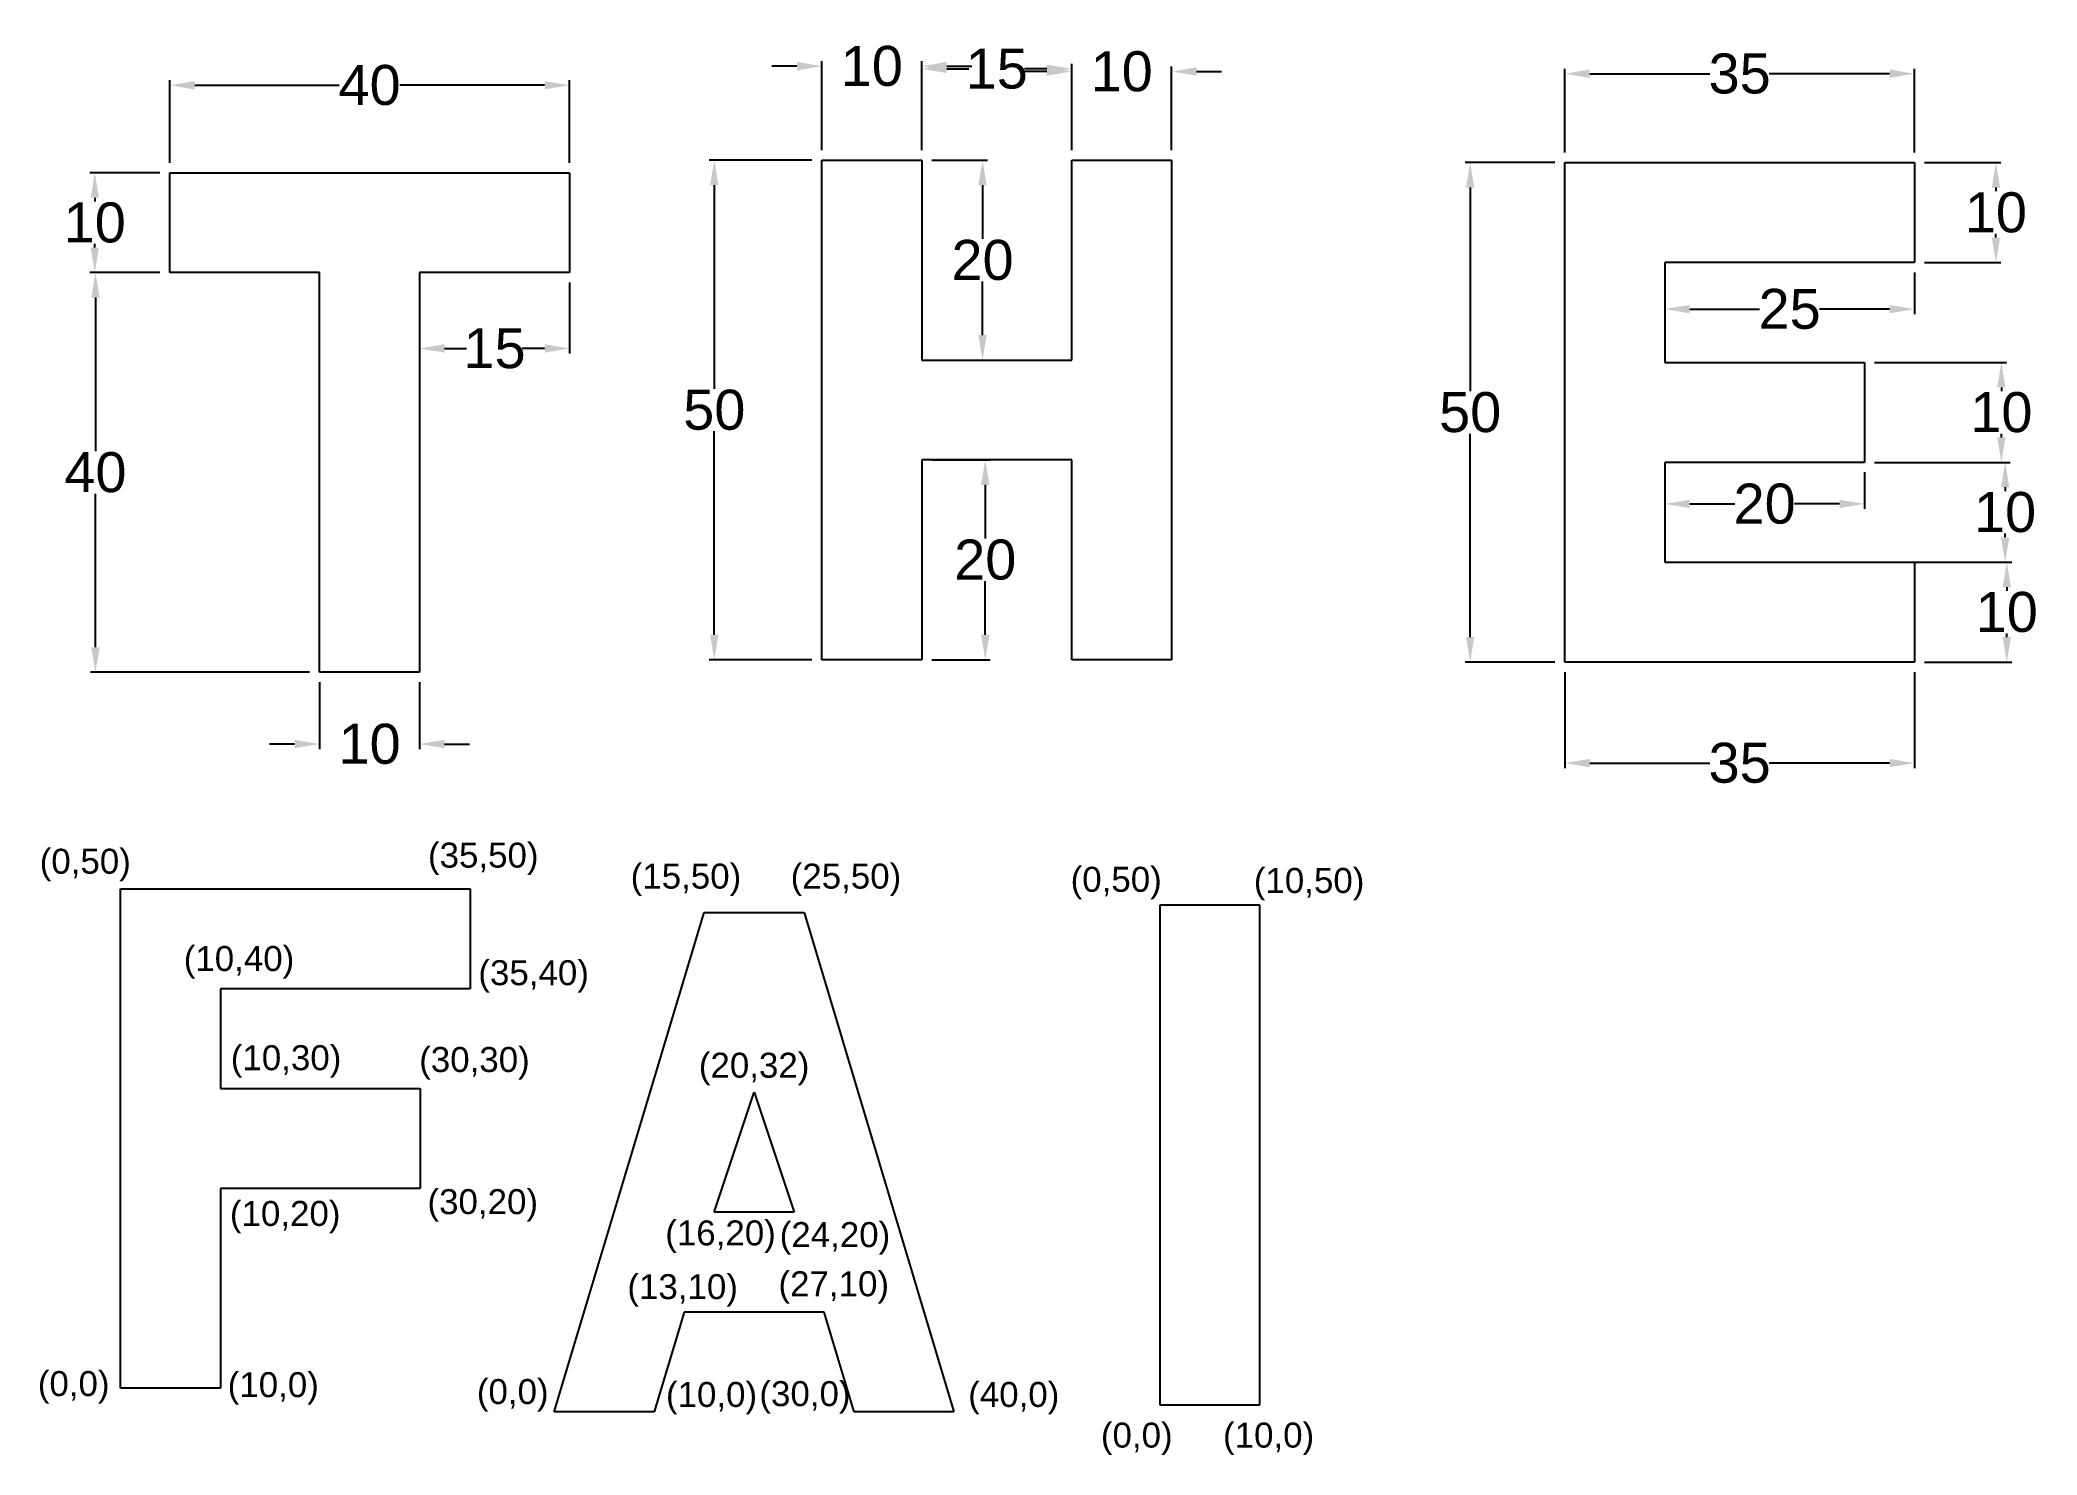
# Model space of a CAD drawing. Header units: millimetres. Extents: x 70 to 270, y 157 to 299.
import ezdxf

# ---------------------------------------------------------------- set-up
doc = ezdxf.new("R2010")
doc.units = ezdxf.units.MM
doc.header["$MEASUREMENT"] = 0
doc.styles.get("Standard").update_dxf_attribs({"font": 'arial.ttf'})
doc.dimstyles.get("Standard").update_dxf_attribs({"dimtxt": 4, "dimasz": 2.5, "dimexe": 0.5, "dimexo": 1, "dimgap": 0.09, "dimtad": 0, "dimtih": 1, "dimtoh": 1, "dimdec": 0, "dimzin": 0, "dimdsep": 46, "dimtxsty": 'Standard', "dimcen": 0.09, "dimadec": 0, "dimazin": 0, "dimtfac": 1, "dimtdec": 0, "dimtofl": 0, "dimtmove": 0, "dimatfit": 3, "dimfxl": 1, "dimtolj": 1, "dimtzin": 0, "dimarcsym": 0})

# ---------------------------------------------------------------- blocks, each defined once
blk = doc.blocks.new('*D23')
at = {"color": 0, "lineweight": -2, "ltscale": 0.5, "transparency": 16777216}
for p, q in [((82.15, 285.44), (75.15, 285.44)), ((75.65, 282.94), (75.65, 282.57)), ((75.65, 277.94), (75.65, 278.31)), ((82.15, 275.44), (75.15, 275.44))]:
    blk.add_line(p, q, dxfattribs=at)
at = {"color": 0, "ltscale": 0.5, "transparency": 16777216}
for points in [[(75.24, 282.94), (76.07, 282.94), (75.65, 285.44)], [(75.24, 277.94), (76.07, 277.94), (75.65, 275.44)]]:
    blk.add_solid(points, dxfattribs=at)
at = {"layer": 'Defpoints', "color": 0, "ltscale": 0.5, "transparency": 16777216}
for p in [(83.15, 285.44), (75.65, 275.44), (83.15, 275.44)]:
    blk.add_point(p, dxfattribs=at)
at = {"color": 0, "ltscale": 0.5, "transparency": 16777216, "insert": (75.65, 280.44), "char_height": 4, "attachment_point": 5}
blk.add_mtext('\\A1;10', dxfattribs=at)
blk = doc.blocks.new('*D24')
at = {"color": 0, "lineweight": -2, "ltscale": 0.5, "transparency": 16777216}
for p, q in [((83.15, 286.44), (83.15, 294.7)), ((85.65, 294.2), (100.12, 294.2)), ((120.65, 294.2), (106.17, 294.2)), ((123.15, 286.44), (123.15, 294.7))]:
    blk.add_line(p, q, dxfattribs=at)
at = {"color": 0, "ltscale": 0.5, "transparency": 16777216}
for points in [[(85.65, 294.61), (85.65, 293.78), (83.15, 294.2)], [(120.65, 294.61), (120.65, 293.78), (123.15, 294.2)]]:
    blk.add_solid(points, dxfattribs=at)
at = {"layer": 'Defpoints', "color": 0, "ltscale": 0.5, "transparency": 16777216}
for p in [(123.15, 294.2), (83.15, 285.44), (123.15, 285.44)]:
    blk.add_point(p, dxfattribs=at)
at = {"color": 0, "ltscale": 0.5, "transparency": 16777216, "insert": (103.15, 294.2), "char_height": 4, "attachment_point": 5}
blk.add_mtext('\\A1;40', dxfattribs=at)
blk = doc.blocks.new('*D25')
at = {"color": 0, "lineweight": -2, "ltscale": 0.5, "transparency": 16777216}
for p, q in [((82.15, 275.44), (75.22, 275.44)), ((75.72, 272.94), (75.72, 257.57)), ((75.72, 237.94), (75.72, 253.31)), ((97.15, 235.44), (75.22, 235.44))]:
    blk.add_line(p, q, dxfattribs=at)
at = {"color": 0, "ltscale": 0.5, "transparency": 16777216}
for points in [[(75.3, 272.94), (76.14, 272.94), (75.72, 275.44)], [(75.3, 237.94), (76.14, 237.94), (75.72, 235.44)]]:
    blk.add_solid(points, dxfattribs=at)
at = {"layer": 'Defpoints', "color": 0, "ltscale": 0.5, "transparency": 16777216}
for p in [(83.15, 275.44), (75.72, 235.44), (98.15, 235.44)]:
    blk.add_point(p, dxfattribs=at)
at = {"color": 0, "ltscale": 0.5, "transparency": 16777216, "insert": (75.72, 255.44), "char_height": 4, "attachment_point": 5}
blk.add_mtext('\\A1;40', dxfattribs=at)
blk = doc.blocks.new('*D26')
at = {"color": 0, "lineweight": -2, "ltscale": 0.5, "transparency": 16777216}
for p, q in [((98.15, 234.44), (98.15, 227.75)), ((108.15, 234.44), (108.15, 227.75)), ((95.65, 228.25), (93.15, 228.25)), ((110.65, 228.25), (113.15, 228.25))]:
    blk.add_line(p, q, dxfattribs=at)
at = {"color": 0, "ltscale": 0.5, "transparency": 16777216}
for points in [[(95.65, 228.67), (95.65, 227.84), (98.15, 228.25)], [(110.65, 228.67), (110.65, 227.84), (108.15, 228.25)]]:
    blk.add_solid(points, dxfattribs=at)
at = {"layer": 'Defpoints', "color": 0, "ltscale": 0.5, "transparency": 16777216}
for p in [(98.15, 235.44), (108.15, 235.44), (108.15, 228.25)]:
    blk.add_point(p, dxfattribs=at)
at = {"color": 0, "ltscale": 0.5, "transparency": 16777216, "insert": (103.15, 228.25), "char_height": 4, "attachment_point": 5}
blk.add_mtext('\\A1;10', dxfattribs=at)
blk = doc.blocks.new('*D27')
at = {"color": 0, "lineweight": -2, "ltscale": 0.5, "transparency": 16777216}
for p, q in [((108.15, 274.44), (108.15, 267.35)), ((123.15, 274.44), (123.15, 267.35)), ((110.65, 267.85), (112.86, 267.85)), ((120.65, 267.85), (118.43, 267.85))]:
    blk.add_line(p, q, dxfattribs=at)
at = {"color": 0, "ltscale": 0.5, "transparency": 16777216}
for points in [[(110.65, 268.27), (110.65, 267.43), (108.15, 267.85)], [(120.65, 268.27), (120.65, 267.43), (123.15, 267.85)]]:
    blk.add_solid(points, dxfattribs=at)
at = {"layer": 'Defpoints', "color": 0, "ltscale": 0.5, "transparency": 16777216}
for p in [(108.15, 275.44), (123.15, 275.44), (123.15, 267.85)]:
    blk.add_point(p, dxfattribs=at)
at = {"color": 0, "ltscale": 0.5, "transparency": 16777216, "insert": (115.65, 267.85), "char_height": 4, "attachment_point": 5}
blk.add_mtext('\\A1;15', dxfattribs=at)
blk = doc.blocks.new('*D28')
at = {"color": 0, "lineweight": -2, "ltscale": 0.5, "transparency": 16777216}
for p, q in [((147.4, 286.69), (137.14, 286.69)), ((137.64, 284.19), (137.64, 263.82)), ((137.64, 239.19), (137.64, 259.56)), ((147.4, 236.69), (137.14, 236.69))]:
    blk.add_line(p, q, dxfattribs=at)
at = {"color": 0, "ltscale": 0.5, "transparency": 16777216}
for points in [[(137.22, 284.19), (138.05, 284.19), (137.64, 286.69)], [(137.22, 239.19), (138.05, 239.19), (137.64, 236.69)]]:
    blk.add_solid(points, dxfattribs=at)
at = {"layer": 'Defpoints', "color": 0, "ltscale": 0.5, "transparency": 16777216}
for p in [(148.4, 286.69), (137.64, 236.69), (148.4, 236.69)]:
    blk.add_point(p, dxfattribs=at)
at = {"color": 0, "ltscale": 0.5, "transparency": 16777216, "insert": (137.64, 261.69), "char_height": 4, "attachment_point": 5}
blk.add_mtext('\\A1;50', dxfattribs=at)
blk = doc.blocks.new('*D29')
at = {"color": 0, "lineweight": -2, "ltscale": 0.5, "transparency": 16777216}
for p, q in [((145.9, 296.11), (143.4, 296.11)), ((148.4, 287.69), (148.4, 296.61)), ((158.4, 287.69), (158.4, 296.61)), ((160.9, 296.11), (163.4, 296.11))]:
    blk.add_line(p, q, dxfattribs=at)
at = {"color": 0, "ltscale": 0.5, "transparency": 16777216}
for points in [[(145.9, 296.53), (145.9, 295.69), (148.4, 296.11)], [(160.9, 296.53), (160.9, 295.69), (158.4, 296.11)]]:
    blk.add_solid(points, dxfattribs=at)
at = {"layer": 'Defpoints', "color": 0, "ltscale": 0.5, "transparency": 16777216}
for p in [(158.4, 296.11), (148.4, 286.69), (158.4, 286.69)]:
    blk.add_point(p, dxfattribs=at)
at = {"color": 0, "ltscale": 0.5, "transparency": 16777216, "insert": (153.4, 296.11), "char_height": 4, "attachment_point": 5}
blk.add_mtext('\\A1;10', dxfattribs=at)
blk = doc.blocks.new('*D30')
at = {"color": 0, "lineweight": -2, "ltscale": 0.5, "transparency": 16777216}
for p, q in [((158.4, 287.69), (158.4, 296.34)), ((160.9, 295.84), (163.12, 295.84)), ((170.9, 295.84), (168.69, 295.84)), ((173.4, 287.69), (173.4, 296.34))]:
    blk.add_line(p, q, dxfattribs=at)
at = {"color": 0, "ltscale": 0.5, "transparency": 16777216}
for points in [[(160.9, 296.26), (160.9, 295.42), (158.4, 295.84)], [(170.9, 296.26), (170.9, 295.42), (173.4, 295.84)]]:
    blk.add_solid(points, dxfattribs=at)
at = {"layer": 'Defpoints', "color": 0, "ltscale": 0.5, "transparency": 16777216}
for p in [(173.4, 295.84), (158.4, 286.69), (173.4, 286.69)]:
    blk.add_point(p, dxfattribs=at)
at = {"color": 0, "ltscale": 0.5, "transparency": 16777216, "insert": (165.9, 295.84), "char_height": 4, "attachment_point": 5}
blk.add_mtext('\\A1;15', dxfattribs=at)
blk = doc.blocks.new('*D31')
at = {"color": 0, "lineweight": -2, "ltscale": 0.5, "transparency": 16777216}
for p, q in [((173.4, 287.69), (173.4, 296.07)), ((183.4, 287.69), (183.4, 296.07)), ((170.9, 295.57), (168.4, 295.57)), ((185.9, 295.57), (188.4, 295.57))]:
    blk.add_line(p, q, dxfattribs=at)
at = {"color": 0, "ltscale": 0.5, "transparency": 16777216}
for points in [[(170.9, 295.99), (170.9, 295.15), (173.4, 295.57)], [(185.9, 295.99), (185.9, 295.15), (183.4, 295.57)]]:
    blk.add_solid(points, dxfattribs=at)
at = {"layer": 'Defpoints', "color": 0, "ltscale": 0.5, "transparency": 16777216}
for p in [(183.4, 295.57), (173.4, 286.69), (183.4, 286.69)]:
    blk.add_point(p, dxfattribs=at)
at = {"color": 0, "ltscale": 0.5, "transparency": 16777216, "insert": (178.4, 295.57), "char_height": 4, "attachment_point": 5}
blk.add_mtext('\\A1;10', dxfattribs=at)
blk = doc.blocks.new('*D32')
at = {"color": 0, "lineweight": -2, "ltscale": 0.5, "transparency": 16777216}
for p, q in [((159.4, 286.69), (164.98, 286.69)), ((164.48, 284.19), (164.48, 278.82)), ((164.48, 269.19), (164.48, 274.56)), ((159.4, 266.69), (164.98, 266.69))]:
    blk.add_line(p, q, dxfattribs=at)
at = {"color": 0, "ltscale": 0.5, "transparency": 16777216}
for points in [[(164.06, 284.19), (164.89, 284.19), (164.48, 286.69)], [(164.06, 269.19), (164.89, 269.19), (164.48, 266.69)]]:
    blk.add_solid(points, dxfattribs=at)
at = {"layer": 'Defpoints', "color": 0, "ltscale": 0.5, "transparency": 16777216}
for p in [(158.4, 286.69), (158.4, 266.69), (164.48, 266.69)]:
    blk.add_point(p, dxfattribs=at)
at = {"color": 0, "ltscale": 0.5, "transparency": 16777216, "insert": (164.48, 276.69), "char_height": 4, "attachment_point": 5}
blk.add_mtext('\\A1;20', dxfattribs=at)
blk = doc.blocks.new('*D33')
at = {"color": 0, "lineweight": -2, "ltscale": 0.5, "transparency": 16777216}
for p, q in [((159.4, 256.69), (165.25, 256.69)), ((164.75, 254.19), (164.75, 248.82)), ((164.75, 239.19), (164.75, 244.56)), ((159.4, 236.69), (165.25, 236.69))]:
    blk.add_line(p, q, dxfattribs=at)
at = {"color": 0, "ltscale": 0.5, "transparency": 16777216}
for points in [[(164.33, 254.19), (165.17, 254.19), (164.75, 256.69)], [(164.33, 239.19), (165.17, 239.19), (164.75, 236.69)]]:
    blk.add_solid(points, dxfattribs=at)
at = {"layer": 'Defpoints', "color": 0, "ltscale": 0.5, "transparency": 16777216}
for p in [(158.4, 256.69), (158.4, 236.69), (164.75, 236.69)]:
    blk.add_point(p, dxfattribs=at)
at = {"color": 0, "ltscale": 0.5, "transparency": 16777216, "insert": (164.75, 246.69), "char_height": 4, "attachment_point": 5}
blk.add_mtext('\\A1;20', dxfattribs=at)
blk = doc.blocks.new('*D34')
at = {"color": 0, "lineweight": -2, "ltscale": 0.5, "transparency": 16777216}
for p, q in [((221.73, 286.45), (212.77, 286.45)), ((213.27, 283.95), (213.27, 263.58)), ((213.27, 238.95), (213.27, 259.32)), ((221.73, 236.45), (212.77, 236.45))]:
    blk.add_line(p, q, dxfattribs=at)
at = {"color": 0, "ltscale": 0.5, "transparency": 16777216}
for points in [[(212.85, 283.95), (213.68, 283.95), (213.27, 286.45)], [(212.85, 238.95), (213.68, 238.95), (213.27, 236.45)]]:
    blk.add_solid(points, dxfattribs=at)
at = {"layer": 'Defpoints', "color": 0, "ltscale": 0.5, "transparency": 16777216}
for p in [(222.73, 286.45), (213.27, 236.45), (222.73, 236.45)]:
    blk.add_point(p, dxfattribs=at)
at = {"color": 0, "ltscale": 0.5, "transparency": 16777216, "insert": (213.27, 261.45), "char_height": 4, "attachment_point": 5}
blk.add_mtext('\\A1;50', dxfattribs=at)
blk = doc.blocks.new('*D35')
at = {"color": 0, "lineweight": -2, "ltscale": 0.5, "transparency": 16777216}
for p, q in [((222.73, 287.45), (222.73, 295.85)), ((257.73, 287.45), (257.73, 295.85)), ((225.23, 295.35), (237.26, 295.35)), ((255.23, 295.35), (243.2, 295.35))]:
    blk.add_line(p, q, dxfattribs=at)
at = {"color": 0, "ltscale": 0.5, "transparency": 16777216}
for points in [[(225.23, 295.77), (225.23, 294.93), (222.73, 295.35)], [(255.23, 295.77), (255.23, 294.93), (257.73, 295.35)]]:
    blk.add_solid(points, dxfattribs=at)
at = {"layer": 'Defpoints', "color": 0, "ltscale": 0.5, "transparency": 16777216}
for p in [(257.73, 295.35), (222.73, 286.45), (257.73, 286.45)]:
    blk.add_point(p, dxfattribs=at)
at = {"color": 0, "ltscale": 0.5, "transparency": 16777216, "insert": (240.23, 295.35), "char_height": 4, "attachment_point": 5}
blk.add_mtext('\\A1;35', dxfattribs=at)
blk = doc.blocks.new('*D36')
at = {"color": 0, "lineweight": -2, "ltscale": 0.5, "transparency": 16777216}
for p, q in [((258.73, 286.45), (266.37, 286.45)), ((265.87, 283.95), (265.87, 283.58)), ((265.87, 278.95), (265.87, 279.32)), ((258.73, 276.45), (266.37, 276.45))]:
    blk.add_line(p, q, dxfattribs=at)
at = {"color": 0, "ltscale": 0.5, "transparency": 16777216}
for points in [[(265.46, 283.95), (266.29, 283.95), (265.87, 286.45)], [(265.46, 278.95), (266.29, 278.95), (265.87, 276.45)]]:
    blk.add_solid(points, dxfattribs=at)
at = {"layer": 'Defpoints', "color": 0, "ltscale": 0.5, "transparency": 16777216}
for p in [(257.73, 286.45), (257.73, 276.45), (265.87, 276.45)]:
    blk.add_point(p, dxfattribs=at)
at = {"color": 0, "ltscale": 0.5, "transparency": 16777216, "insert": (265.87, 281.45), "char_height": 4, "attachment_point": 5}
blk.add_mtext('\\A1;10', dxfattribs=at)
blk = doc.blocks.new('*D37')
at = {"color": 0, "lineweight": -2, "ltscale": 0.5, "transparency": 16777216}
for p, q in [((232.73, 275.45), (232.73, 271.29)), ((257.73, 275.45), (257.73, 271.29)), ((235.23, 271.79), (242.23, 271.79)), ((255.23, 271.79), (248.23, 271.79))]:
    blk.add_line(p, q, dxfattribs=at)
at = {"color": 0, "ltscale": 0.5, "transparency": 16777216}
for points in [[(235.23, 272.2), (235.23, 271.37), (232.73, 271.79)], [(255.23, 272.2), (255.23, 271.37), (257.73, 271.79)]]:
    blk.add_solid(points, dxfattribs=at)
at = {"layer": 'Defpoints', "color": 0, "ltscale": 0.5, "transparency": 16777216}
for p in [(232.73, 276.45), (257.73, 276.45), (257.73, 271.79)]:
    blk.add_point(p, dxfattribs=at)
at = {"color": 0, "ltscale": 0.5, "transparency": 16777216, "insert": (245.23, 271.79), "char_height": 4, "attachment_point": 5}
blk.add_mtext('\\A1;25', dxfattribs=at)
blk = doc.blocks.new('*D38')
at = {"color": 0, "lineweight": -2, "ltscale": 0.5, "transparency": 16777216}
for p, q in [((232.73, 255.45), (232.73, 251.79)), ((252.73, 255.45), (252.73, 251.79)), ((235.23, 252.29), (239.75, 252.29)), ((250.23, 252.29), (245.71, 252.29))]:
    blk.add_line(p, q, dxfattribs=at)
at = {"color": 0, "ltscale": 0.5, "transparency": 16777216}
for points in [[(235.23, 252.7), (235.23, 251.87), (232.73, 252.29)], [(250.23, 252.7), (250.23, 251.87), (252.73, 252.29)]]:
    blk.add_solid(points, dxfattribs=at)
at = {"layer": 'Defpoints', "color": 0, "ltscale": 0.5, "transparency": 16777216}
for p in [(232.73, 256.45), (252.73, 256.45), (252.73, 252.29)]:
    blk.add_point(p, dxfattribs=at)
at = {"color": 0, "ltscale": 0.5, "transparency": 16777216, "insert": (242.73, 252.29), "char_height": 4, "attachment_point": 5}
blk.add_mtext('\\A1;20', dxfattribs=at)
blk = doc.blocks.new('*D39')
at = {"color": 0, "lineweight": -2, "ltscale": 0.5, "transparency": 16777216}
for p, q in [((253.73, 266.45), (266.92, 266.45)), ((266.42, 263.95), (266.42, 263.58)), ((266.42, 258.95), (266.42, 259.32)), ((253.73, 256.45), (266.92, 256.45))]:
    blk.add_line(p, q, dxfattribs=at)
at = {"color": 0, "ltscale": 0.5, "transparency": 16777216}
for points in [[(266, 263.95), (266.83, 263.95), (266.42, 266.45)], [(266, 258.95), (266.83, 258.95), (266.42, 256.45)]]:
    blk.add_solid(points, dxfattribs=at)
at = {"layer": 'Defpoints', "color": 0, "ltscale": 0.5, "transparency": 16777216}
for p in [(252.73, 266.45), (252.73, 256.45), (266.42, 256.45)]:
    blk.add_point(p, dxfattribs=at)
at = {"color": 0, "ltscale": 0.5, "transparency": 16777216, "insert": (266.42, 261.45), "char_height": 4, "attachment_point": 5}
blk.add_mtext('\\A1;10', dxfattribs=at)
blk = doc.blocks.new('*D40')
at = {"color": 0, "lineweight": -2, "ltscale": 0.5, "transparency": 16777216}
for p, q in [((258.73, 246.45), (267.46, 246.45)), ((266.96, 243.95), (266.96, 243.58)), ((266.96, 238.95), (266.96, 239.32)), ((258.73, 236.45), (267.46, 236.45))]:
    blk.add_line(p, q, dxfattribs=at)
at = {"color": 0, "ltscale": 0.5, "transparency": 16777216}
for points in [[(266.54, 243.95), (267.38, 243.95), (266.96, 246.45)], [(266.54, 238.95), (267.38, 238.95), (266.96, 236.45)]]:
    blk.add_solid(points, dxfattribs=at)
at = {"layer": 'Defpoints', "color": 0, "ltscale": 0.5, "transparency": 16777216}
for p in [(257.73, 246.45), (257.73, 236.45), (266.96, 236.45)]:
    blk.add_point(p, dxfattribs=at)
at = {"color": 0, "ltscale": 0.5, "transparency": 16777216, "insert": (266.96, 241.45), "char_height": 4, "attachment_point": 5}
blk.add_mtext('\\A1;10', dxfattribs=at)
blk = doc.blocks.new('*D41')
at = {"color": 0, "lineweight": -2, "ltscale": 0.5, "transparency": 16777216}
for p, q in [((253.73, 256.45), (267.29, 256.45)), ((266.79, 253.95), (266.79, 253.58)), ((266.79, 248.95), (266.79, 249.32)), ((253.73, 246.45), (267.29, 246.45))]:
    blk.add_line(p, q, dxfattribs=at)
at = {"color": 0, "ltscale": 0.5, "transparency": 16777216}
for points in [[(266.38, 253.95), (267.21, 253.95), (266.79, 256.45)], [(266.38, 248.95), (267.21, 248.95), (266.79, 246.45)]]:
    blk.add_solid(points, dxfattribs=at)
at = {"layer": 'Defpoints', "color": 0, "ltscale": 0.5, "transparency": 16777216}
for p in [(252.73, 256.45), (252.73, 246.45), (266.79, 246.45)]:
    blk.add_point(p, dxfattribs=at)
at = {"color": 0, "ltscale": 0.5, "transparency": 16777216, "insert": (266.79, 251.45), "char_height": 4, "attachment_point": 5}
blk.add_mtext('\\A1;10', dxfattribs=at)
blk = doc.blocks.new('*D22')
at = {"color": 0, "lineweight": -2, "ltscale": 0.5, "transparency": 16777216}
for p, q in [((222.73, 235.45), (222.73, 225.85)), ((257.73, 235.45), (257.73, 225.85)), ((225.23, 226.35), (237.26, 226.35)), ((255.23, 226.35), (243.2, 226.35))]:
    blk.add_line(p, q, dxfattribs=at)
at = {"color": 0, "ltscale": 0.5, "transparency": 16777216}
for points in [[(225.23, 226.76), (225.23, 225.93), (222.73, 226.35)], [(255.23, 226.76), (255.23, 225.93), (257.73, 226.35)]]:
    blk.add_solid(points, dxfattribs=at)
at = {"layer": 'Defpoints', "color": 0, "ltscale": 0.5, "transparency": 16777216}
for p in [(222.73, 236.45), (257.73, 236.45), (257.73, 226.35)]:
    blk.add_point(p, dxfattribs=at)
at = {"color": 0, "ltscale": 0.5, "transparency": 16777216, "insert": (240.23, 226.35), "char_height": 4, "attachment_point": 5}
blk.add_mtext('\\A1;35', dxfattribs=at)

msp = doc.modelspace()

# ---------------------------------------------------------------- linework, layer by layer
at = {"ltscale": 0.5}
for p, q in [((148.4, 286.69), (158.4, 286.69)), ((148.4, 236.69), (148.4, 286.69)), ((158.4, 286.69), (158.4, 266.69)), ((173.4, 266.69), (173.4, 286.69)), ((173.4, 286.69), (183.4, 286.69)), ((183.4, 286.69), (183.4, 236.69)), ((222.73, 286.45), (257.73, 286.45)), ((222.73, 236.45), (222.73, 286.45)), ((257.73, 286.45), (257.73, 276.45)), ((83.15, 285.44), (123.15, 285.44)), ((83.15, 275.44), (83.15, 285.44)), ((123.15, 285.44), (123.15, 275.44)), ((257.73, 276.45), (232.73, 276.45)), ((232.73, 276.45), (232.73, 266.45)), ((98.15, 275.44), (83.15, 275.44)), ((98.15, 235.44), (98.15, 275.44)), ((123.15, 275.44), (108.15, 275.44)), ((108.15, 275.44), (108.15, 235.44)), ((158.4, 266.69), (173.4, 266.69)), ((232.73, 266.45), (252.73, 266.45)), ((252.73, 266.45), (252.73, 256.45)), ((173.4, 256.69), (158.4, 256.69)), ((158.4, 256.69), (158.4, 236.69)), ((173.4, 236.69), (173.4, 256.69)), ((252.73, 256.45), (232.73, 256.45)), ((232.73, 256.45), (232.73, 246.45)), ((232.73, 246.45), (257.73, 246.45)), ((257.73, 246.45), (257.73, 236.45)), ((158.4, 236.69), (148.4, 236.69)), ((183.4, 236.69), (173.4, 236.69)), ((257.73, 236.45), (222.73, 236.45)), ((108.15, 235.44), (98.15, 235.44)), ((78.22, 163.76), (78.22, 213.76)), ((78.22, 213.76), (113.22, 213.76)), ((113.22, 213.76), (113.22, 203.76)), ((192.21, 212.11), (182.21, 212.11)), ((182.21, 212.11), (182.21, 162.11)), ((192.21, 162.11), (192.21, 212.11)), ((121.62, 161.39), (136.62, 211.39)), ((136.62, 211.39), (146.62, 211.39)), ((146.62, 211.39), (161.62, 161.39)), ((113.22, 203.76), (88.22, 203.76)), ((88.22, 203.76), (88.22, 193.76)), ((88.22, 193.76), (108.22, 193.76)), ((108.22, 193.76), (108.22, 183.76)), ((137.62, 181.39), (141.62, 193.39)), ((141.62, 193.39), (145.62, 181.39)), ((108.22, 183.76), (88.22, 183.76)), ((88.22, 183.76), (88.22, 163.76)), ((145.62, 181.39), (137.62, 181.39)), ((134.62, 171.39), (131.62, 161.39)), ((148.62, 171.39), (134.62, 171.39)), ((151.62, 161.39), (148.62, 171.39)), ((78.23, 163.76), (78.22, 163.76)), ((88.22, 163.76), (78.22, 163.76)), ((182.21, 162.11), (192.21, 162.11)), ((131.62, 161.39), (121.62, 161.39)), ((161.62, 161.39), (151.62, 161.39))]:
    msp.add_line(p, q, dxfattribs=at)

# ---------------------------------------------------------------- texts
at = {"ltscale": 0.5, "char_height": 2.5, "attachment_point": 1}
for s, width, gutter_width, insert in [('(0,50)', 36.0961, 12.5, (70.14, 217.77)), ('(35,50)', 44.2194, 84.15, (108.99, 218.38)), ('(15,50)', 17.9308, 12.5, (129.27, 216.28)), ('(25,50)', 17.4659, 12.5, (145.28, 216.28)), ('(0,50)', 19.1517, 12.5, (173.29, 215.96)), ('(10,50)', 19.2124, 12.5, (191.62, 215.84)), ('(10,40)', 9.572, 15, (84.55, 208.03)), ('(35,40)', 43.4005, 84.15, (114.03, 206.61)), ('(10,30)', 116.5975, 84.15, (89.26, 198.1)), ('(30,30)', 50.6566, 84.15, (108.11, 197.92)), ('(20,32)', 39.6954, 12.5, (136.09, 197.35)), ('(10,20)', 63.3208, 84.15, (89.17, 182.51)), ('(30,20)', 41.486, 84.15, (108.94, 183.69)), ('(16,20)', 44.6573, 12.5, (132.73, 180.56)), ('(24,20)', 37.8922, 1, (144.18, 180.39)), ('(13,10)', 34.7335, 12.5, (128.94, 175.18)), ('(27,10)', 18.6303, 12.5, (144.06, 175.47)), ('(0,0)', 35.4906, 15, (69.95, 165.48)), ('(10,0)', 25.0561, 15, (88.95, 165.37)), ('(0,0)', 17.2208, 12.5, (113.88, 164.68)), ('(10,0)', 11.5275, 12.5, (132.8, 164.39)), ('(30,0)', 19.5147, 12.5, (142.15, 164.47)), ('(40,0)', 21.9541, 12.5, (163.04, 164.39)), ('(0,0)', 10.6736, 12.5, (176.32, 160.32)), ('(10,0)', 15.4282, 12.5, (188.54, 160.32))]:
    msp.add_mtext_dynamic_manual_height_columns(s, width=width, gutter_width=gutter_width, heights=[0], dxfattribs=dict(at, insert=insert))

# ---------------------------------------------------------------- dimensions: what is measured, and where the dimension line sits
at = {"ltscale": 0.5}
for base, p1, p2, picture, middle in [((158.4, 296.11), (148.4, 286.69), (158.4, 286.69), '*D29', (153.4, 296.11)), ((173.4, 295.84), (158.4, 286.69), (173.4, 286.69), '*D30', (165.9, 295.84)), ((183.4, 295.57), (173.4, 286.69), (183.4, 286.69), '*D31', (178.4, 295.57)), ((257.73, 295.35), (222.73, 286.45), (257.73, 286.45), '*D35', (240.23, 295.35)), ((123.15, 294.2), (83.15, 285.44), (123.15, 285.44), '*D24', (103.15, 294.2)), ((257.73, 271.79), (232.73, 276.45), (257.73, 276.45), '*D37', (245.23, 271.79)), ((123.15, 267.85), (108.15, 275.44), (123.15, 275.44), '*D27', (115.65, 267.85)), ((252.73, 252.29), (232.73, 256.45), (252.73, 256.45), '*D38', (242.73, 252.29)), ((257.73, 226.35), (222.73, 236.45), (257.73, 236.45), '*D22', (240.23, 226.35)), ((108.15, 228.25), (98.15, 235.44), (108.15, 235.44), '*D26', (103.15, 228.25))]:
    dim = msp.add_linear_dim(base=base, p1=p1, p2=p2, dimstyle='Standard', dxfattribs=at)
    dim.commit()
    dim.dimension.update_dxf_attribs({"geometry": picture, "text_midpoint": middle})
for base, p1, p2, picture, middle in [((137.64, 236.69), (148.4, 286.69), (148.4, 236.69), '*D28', (137.64, 261.69)), ((164.48, 266.69), (158.4, 286.69), (158.4, 266.69), '*D32', (164.48, 276.69)), ((213.27, 236.45), (222.73, 286.45), (222.73, 236.45), '*D34', (213.27, 261.45)), ((265.87, 276.45), (257.73, 286.45), (257.73, 276.45), '*D36', (265.87, 281.45)), ((75.72, 235.44), (83.15, 275.44), (98.15, 235.44), '*D25', (75.72, 255.44)), ((266.42, 256.45), (252.73, 266.45), (252.73, 256.45), '*D39', (266.42, 261.45)), ((164.75, 236.69), (158.4, 256.69), (158.4, 236.69), '*D33', (164.75, 246.69)), ((266.79, 246.45), (252.73, 256.45), (252.73, 246.45), '*D41', (266.79, 251.45)), ((266.96, 236.45), (257.73, 246.45), (257.73, 236.45), '*D40', (266.96, 241.45))]:
    dim = msp.add_linear_dim(base=base, p1=p1, p2=p2, angle=90, dimstyle='Standard', dxfattribs=at)
    dim.commit()
    dim.dimension.update_dxf_attribs({"geometry": picture, "text_midpoint": middle})
dim = msp.add_aligned_dim(p1=(83.15, 285.44), p2=(83.15, 275.44), distance=-7.49, dimstyle='Standard', dxfattribs=at)
dim.commit()
dim.dimension.update_dxf_attribs({"geometry": '*D23', "text_midpoint": (75.65, 280.44)})

doc.saveas('drawing.dxf')
